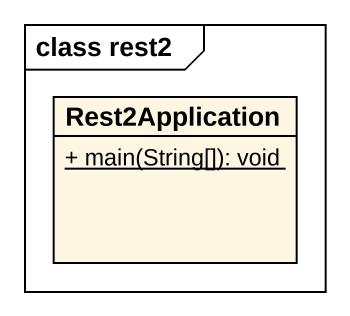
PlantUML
@startuml
mainframe class rest2
hide circle
hide empty members
skinparam classAttributeIconSize 0
class Rest2Application {
  {static} + main(String[]): void
}
@enduml
